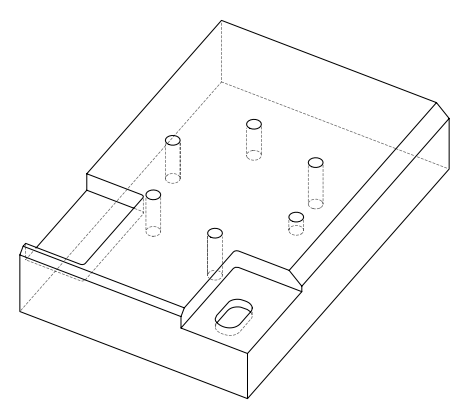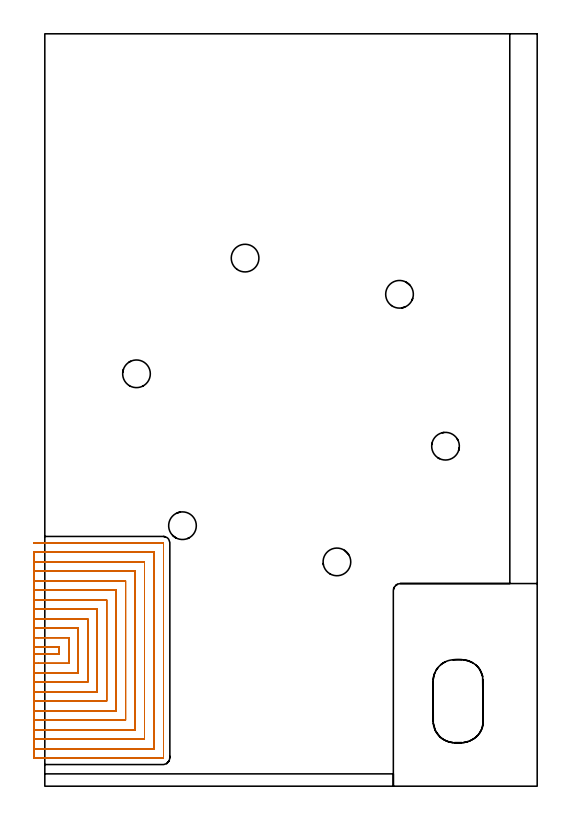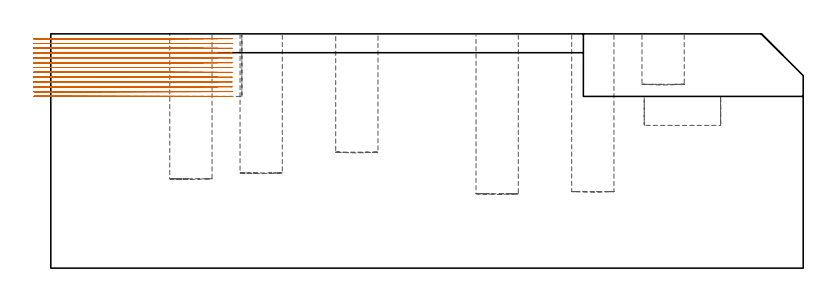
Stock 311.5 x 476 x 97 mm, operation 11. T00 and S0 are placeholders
(PLAN: 11 operations, 4 tool changes, 183.8 min)
(1 INDEXABLE_INSERT_DRILL_BLIND_HOLE_FROM_SOLID | STEP1POCKET | NXT0302_006 | 0.09 min | 5038 mm3)
(2 INDEXABLE_INSERT_DRILL_BLIND_HOLE_FROM_SOLID_1 | STEP1POCKET_1 | NXT0302_006 | 0.27 min | 15694 mm3)
(3 INDEXABLE_INSERT_DRILL_BLIND_HOLE_FROM_SOLID_2 | STEP1POCKET_2 | NXT0302_006 | 0.21 min | 11781 mm3)
(4 INDEXABLE_INSERT_DRILL_BLIND_HOLE_FROM_SOLID_3 | STEP1POCKET_3 | NXT0302_006 | 0.25 min | 14419 mm3)
(5 INDEXABLE_INSERT_DRILL_BLIND_HOLE_FROM_SOLID_4 | STEP1POCKET_4 | NXT0302_006 | 0.24 min | 13849 mm3)
(6 INDEXABLE_INSERT_DRILL_BLIND_HOLE_FROM_SOLID_5 | STEP1POCKET_5 | NXT0302_006 | 0.28 min | 15905 mm3)
(7 AREA_MILL | FG_CHAMFER_SURFACE | UGT0205_001 | 5.51 min | 6854 mm3)
(8 AREA_MILL_1 | FG_CHAMFER_SURFACE_1 | UGT0205_001 | 19.68 min | 53173 mm3)
(9 MILL_CORNER_NOTCH_RECTANGULAR | CORNER_NOTCH_RECTANGULAR | NXT0201_009 | Follow Part, ap 2, ae 75% | 61.63 min | 300802 mm3)
(10 MILL_RECTANGULAR_POCKET | POCKET_RECTANGULAR_STRAIGHT | UGT0201_105 | Follow Part, ap 5.5, ae 75% | 0.86 min | 17978 mm3)
(11 MILL_SLOT | SLOT_PARTIAL_RECTANGULAR | NXT0201_009 | Follow Part, ap 2, ae 75% | 94.74 min | 295462 mm3)
(TOOL NXT0302_006 | Index. Insert Drill 17.5mm [880-D1750L25-05] | D17.5 PA176 FL88 Z2)
(TOOL UGT0205_001 | Chamfer Mill 20 x 3 x 45 deg. | D20 FL50 Z2)
(TOOL NXT0201_009 | ENDMILL 8mm [2P460-0800-NA 1630] | D8 FL26 Z6)
(TOOL UGT0201_105 | End Mill 22 mm | D22 FL25 Z2)
(OP 11 MILL_SLOT)
G17 G21 G94 G90
T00 M6
G54
G17 G0 G90 X-7. Y83.7 S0 M3
G43 Z107. H1
Z95.008
G94 G1 X-4. F250.
X9.1 F500.
Y88.
X-4.
X-7. F250.
Y77.7
X-4.
X15.1 F500.
Y94.
X-4.
X-7. F250.
Y71.7
X-4.
X21.1 F500.
Y100.
X-4.
X-7. F250.
Y65.7
X-4.
X27.1 F500.
Y106.
X-4.
X-7. F250.
Y59.7
X-4.
X33.1 F500.
Y112.
X-4.
X-7. F250.
Y53.7
X-4.
X39.1 F500.
Y118.
X-4.
X-7. F250.
Y47.7
X-4.
X45.1 F500.
Y124.
X-4.
X-7. F250.
Y41.7
X-4.
X51.1 F500.
Y130.
X-4.
X-7. F250.
Y35.7
X-4.
X57.1 F500.
Y136.
X-4.
X-7. F250.
Y29.7
X-4.
X63.1 F500.
Y142.
X-4.
X-7. F250.
Y23.7
X-4.
X69.1 F500.
Y148.
X-4.
X-7. F250.
Y17.7
X-4.
X74.9 F500.
G3 X75.1 Y17.9 R0.2
G1 Y153.8
G3 X74.9 Y154. R0.2
G1 X-4.
X-7. F250.
G0 Y83.7 Z93.015
G1 X-4.
X9.1 F500.
Y88.
X-4.
X-7. F250.
Y77.7
X-4.
X15.1 F500.
Y94.
X-4.
X-7. F250.
Y71.7
X-4.
X21.1 F500.
Y100.
X-4.
X-7. F250.
Y65.7
X-4.
X27.1 F500.
Y106.
X-4.
X-7. F250.
Y59.7
X-4.
X33.1 F500.
Y112.
X-4.
X-7. F250.
Y53.7
X-4.
X39.1 F500.
Y118.
X-4.
X-7. F250.
Y47.7
X-4.
X45.1 F500.
Y124.
X-4.
X-7. F250.
Y41.7
X-4.
X51.1 F500.
Y130.
X-4.
X-7. F250.
Y35.7
X-4.
X57.1 F500.
Y136.
X-4.
X-7. F250.
Y29.7
X-4.
X63.1 F500.
Y142.
X-4.
X-7. F250.
Y23.7
X-4.
X69.1 F500.
Y148.
X-4.
X-7. F250.
Y17.7
X-4.
X74.9 F500.
G3 X75.1 Y17.9 R0.2
G1 Y153.8
G3 X74.9 Y154. R0.2
G1 X-4.
X-7. F250.
G0 Y83.7 Z91.023
G1 X-4.
X9.1 F500.
Y88.
X-4.
X-7. F250.
Y77.7
X-4.
X15.1 F500.
Y94.
X-4.
X-7. F250.
Y71.7
X-4.
X21.1 F500.
Y100.
X-4.
X-7. F250.
Y65.7
X-4.
X27.1 F500.
Y106.
X-4.
X-7. F250.
Y59.7
X-4.
X33.1 F500.
Y112.
X-4.
X-7. F250.
Y53.7
X-4.
X39.1 F500.
Y118.
X-4.
X-7. F250.
Y47.7
X-4.
X45.1 F500.
Y124.
X-4.
X-7. F250.
Y41.7
X-4.
X51.1 F500.
Y130.
X-4.
X-7. F250.
Y35.7
X-4.
X57.1 F500.
Y136.
X-4.
X-7. F250.
Y29.7
X-4.
X63.1 F500.
Y142.
X-4.
X-7. F250.
Y23.7
X-4.
X69.1 F500.
Y148.
X-4.
X-7. F250.
Y17.7
X-4.
X74.9 F500.
G3 X75.1 Y17.9 R0.2
G1 Y153.8
G3 X74.9 Y154. R0.2
G1 X-4.
X-7. F250.
G0 Y83.7 Z89.031
G1 X-4.
X9.1 F500.
Y88.
X-4.
X-7. F250.
Y77.7
X-4.
X15.1 F500.
Y94.
X-4.
X-7. F250.
Y71.7
X-4.
X21.1 F500.
Y100.
X-4.
X-7. F250.
Y65.7
X-4.
X27.1 F500.
Y106.
X-4.
X-7. F250.
Y59.7
X-4.
X33.1 F500.
Y112.
X-4.
X-7. F250.
Y53.7
X-4.
X39.1 F500.
Y118.
X-4.
X-7. F250.
Y47.7
X-4.
X45.1 F500.
Y124.
X-4.
X-7. F250.
Y41.7
X-4.
X51.1 F500.
Y130.
X-4.
X-7. F250.
Y35.7
X-4.
X57.1 F500.
Y136.
X-4.
X-7. F250.
Y29.7
X-4.
X63.1 F500.
Y142.
X-4.
X-7. F250.
Y23.7
X-4.
X69.1 F500.
Y148.
X-4.
X-7. F250.
Y17.7
X-4.
X74.9 F500.
G3 X75.1 Y17.9 R0.2
G1 Y153.8
G3 X74.9 Y154. R0.2
G1 X-4.
X-7. F250.
G0 Y83.7 Z87.038
G1 X-4.
X9.1 F500.
Y88.
X-4.
X-7. F250.
Y77.7
X-4.
X15.1 F500.
Y94.
X-4.
X-7. F250.
Y71.7
X-4.
X21.1 F500.
Y100.
X-4.
X-7. F250.
Y65.7
X-4.
X27.1 F500.
Y106.
X-4.
X-7. F250.
Y59.7
X-4.
X33.1 F500.
Y112.
X-4.
X-7. F250.
Y53.7
X-4.
X39.1 F500.
Y118.
X-4.
X-7. F250.
Y47.7
X-4.
X45.1 F500.
Y124.
X-4.
X-7. F250.
Y41.7
X-4.
X51.1 F500.
Y130.
X-4.
X-7. F250.
Y35.7
X-4.
X57.1 F500.
Y136.
X-4.
X-7. F250.
Y29.7
X-4.
X63.1 F500.
Y142.
X-4.
X-7. F250.
Y23.7
X-4.
X69.1 F500.
Y148.
X-4.
X-7. F250.
Y17.7
X-4.
X74.9 F500.
G3 X75.1 Y17.9 R0.2
G1 Y153.8
G3 X74.9 Y154. R0.2
G1 X-4.
X-7. F250.
G0 Y83.7 Z85.046
G1 X-4.
X9.1 F500.
Y88.
X-4.
X-7. F250.
Y77.7
X-4.
X15.1 F500.
Y94.
X-4.
X-7. F250.
Y71.7
X-4.
X21.1 F500.
Y100.
X-4.
X-7. F250.
Y65.7
X-4.
X27.1 F500.
Y106.
X-4.
X-7. F250.
Y59.7
X-4.
X33.1 F500.
Y112.
X-4.
X-7. F250.
Y53.7
X-4.
X39.1 F500.
Y118.
X-4.
X-7. F250.
Y47.7
X-4.
X45.1 F500.
Y124.
X-4.
X-7. F250.
Y41.7
X-4.
X51.1 F500.
Y130.
X-4.
X-7. F250.
Y35.7
X-4.
X57.1 F500.
Y136.
X-4.
X-7. F250.
Y29.7
X-4.
X63.1 F500.
Y142.
X-4.
X-7. F250.
Y23.7
X-4.
X69.1 F500.
Y148.
X-4.
X-7. F250.
Y17.7
X-4.
X74.9 F500.
G3 X75.1 Y17.9 R0.2
G1 Y153.8
G3 X74.9 Y154. R0.2
G1 X-4.
X-7. F250.
G0 Y83.7 Z83.054
G1 X-4.
X9.1 F500.
Y88.
X-4.
X-7. F250.
Y77.7
X-4.
X15.1 F500.
Y94.
X-4.
X-7. F250.
Y71.7
X-4.
X21.1 F500.
Y100.
X-4.
X-7. F250.
Y65.7
X-4.
X27.1 F500.
Y106.
X-4.
X-7. F250.
Y59.7
X-4.
X33.1 F500.
Y112.
X-4.
X-7. F250.
Y53.7
X-4.
X39.1 F500.
Y118.
X-4.
X-7. F250.
Y47.7
X-4.
X45.1 F500.
Y124.
X-4.
X-7. F250.
Y41.7
X-4.
X51.1 F500.
Y130.
X-4.
X-7. F250.
Y35.7
X-4.
X57.1 F500.
Y136.
X-4.
X-7. F250.
Y29.7
X-4.
X63.1 F500.
Y142.
X-4.
X-7. F250.
Y23.7
X-4.
X69.1 F500.
Y148.
X-4.
X-7. F250.
Y17.7
X-4.
X74.9 F500.
G3 X75.1 Y17.9 R0.2
G1 Y153.8
G3 X74.9 Y154. R0.2
G1 X-4.
X-7. F250.
G0 Y83.7 Z81.062
G1 X-4.
X9.1 F500.
Y88.
X-4.
X-7. F250.
Y77.7
X-4.
X15.1 F500.
Y94.
X-4.
X-7. F250.
Y71.7
X-4.
X21.1 F500.
Y100.
X-4.
X-7. F250.
Y65.7
X-4.
X27.1 F500.
Y106.
X-4.
X-7. F250.
Y59.7
X-4.
X33.1 F500.
Y112.
X-4.
X-7. F250.
Y53.7
X-4.
X39.1 F500.
Y118.
X-4.
X-7. F250.
Y47.7
X-4.
X45.1 F500.
Y124.
X-4.
X-7. F250.
Y41.7
X-4.
X51.1 F500.
Y130.
X-4.
X-7. F250.
Y35.7
X-4.
X57.1 F500.
Y136.
X-4.
X-7. F250.
Y29.7
X-4.
X63.1 F500.
Y142.
X-4.
X-7. F250.
Y23.7
X-4.
X69.1 F500.
Y148.
X-4.
X-7. F250.
Y17.7
X-4.
X74.9 F500.
G3 X75.1 Y17.9 R0.2
G1 Y153.8
G3 X74.9 Y154. R0.2
G1 X-4.
X-7. F250.
G0 Y83.7 Z79.069
G1 X-4.
X9.1 F500.
Y88.
X-4.
X-7. F250.
Y77.7
X-4.
X15.1 F500.
Y94.
X-4.
X-7. F250.
Y71.7
X-4.
X21.1 F500.
Y100.
X-4.
X-7. F250.
Y65.7
X-4.
X27.1 F500.
Y106.
X-4.
X-7. F250.
Y59.7
X-4.
X33.1 F500.
Y112.
X-4.
X-7. F250.
Y53.7
X-4.
X39.1 F500.
Y118.
X-4.
X-7. F250.
Y47.7
X-4.
X45.1 F500.
Y124.
X-4.
X-7. F250.
Y41.7
X-4.
X51.1 F500.
Y130.
X-4.
X-7. F250.
Y35.7
X-4.
X57.1 F500.
Y136.
X-4.
X-7. F250.
Y29.7
X-4.
X63.1 F500.
Y142.
X-4.
X-7. F250.
Y23.7
X-4.
X69.1 F500.
Y148.
X-4.
X-7. F250.
Y17.7
X-4.
X74.9 F500.
G3 X75.1 Y17.9 R0.2
G1 Y153.8
G3 X74.9 Y154. R0.2
G1 X-4.
X-7. F250.
G0 Y83.7 Z77.077
G1 X-4.
X9.1 F500.
Y88.
X-4.
X-7. F250.
Y77.7
X-4.
X15.1 F500.
Y94.
X-4.
X-7. F250.
Y71.7
X-4.
X21.1 F500.
Y100.
X-4.
X-7. F250.
Y65.7
X-4.
X27.1 F500.
Y106.
X-4.
X-7. F250.
Y59.7
X-4.
X33.1 F500.
Y112.
X-4.
X-7. F250.
Y53.7
X-4.
X39.1 F500.
Y118.
X-4.
X-7. F250.
Y47.7
X-4.
X45.1 F500.
Y124.
X-4.
X-7. F250.
Y41.7
X-4.
X51.1 F500.
Y130.
X-4.
X-7. F250.
Y35.7
X-4.
X57.1 F500.
Y136.
X-4.
X-7. F250.
Y29.7
X-4.
X63.1 F500.
Y142.
X-4.
X-7. F250.
Y23.7
X-4.
X69.1 F500.
Y148.
X-4.
X-7. F250.
Y17.7
X-4.
X74.9 F500.
G3 X75.1 Y17.9 R0.2
G1 Y153.8
G3 X74.9 Y154. R0.2
G1 X-4.
X-7. F250.
G0 Y83.7 Z75.085
G1 X-4.
X9.1 F500.
Y88.
X-4.
X-7. F250.
Y77.7
X-4.
X15.1 F500.
Y94.
X-4.
X-7. F250.
Y71.7
X-4.
X21.1 F500.
Y100.
X-4.
X-7. F250.
Y65.7
X-4.
X27.1 F500.
Y106.
X-4.
X-7. F250.
Y59.7
X-4.
X33.1 F500.
Y112.
X-4.
X-7. F250.
Y53.7
X-4.
X39.1 F500.
Y118.
X-4.
X-7. F250.
Y47.7
X-4.
X45.1 F500.
Y124.
X-4.
X-7. F250.
Y41.7
X-4.
X51.1 F500.
Y130.
X-4.
X-7. F250.
Y35.7
X-4.
X57.1 F500.
Y136.
X-4.
X-7. F250.
Y29.7
X-4.
X63.1 F500.
Y142.
X-4.
X-7. F250.
Y23.7
X-4.
X69.1 F500.
Y148.
X-4.
X-7. F250.
Y17.7
X-4.
X74.9 F500.
G3 X75.1 Y17.9 R0.2
G1 Y153.8
G3 X74.9 Y154. R0.2
G1 X-4.
X-7. F250.
G0 Y83.7 Z73.092
G1 X-4.
X9.1 F500.
Y88.
X-4.
X-7. F250.
Y77.7
X-4.
X15.1 F500.
Y94.
X-4.
X-7. F250.
Y71.7
X-4.
X21.1 F500.
Y100.
X-4.
X-7. F250.
Y65.7
X-4.
X27.1 F500.
Y106.
X-4.
X-7. F250.
Y59.7
X-4.
X33.1 F500.
Y112.
X-4.
X-7. F250.
Y53.7
X-4.
X39.1 F500.
Y118.
X-4.
X-7. F250.
Y47.7
X-4.
X45.1 F500.
Y124.
X-4.
X-7. F250.
Y41.7
X-4.
X51.1 F500.
Y130.
X-4.
X-7. F250.
Y35.7
X-4.
X57.1 F500.
Y136.
X-4.
X-7. F250.
Y29.7
X-4.
X63.1 F500.
Y142.
X-4.
X-7. F250.
Y23.7
X-4.
X69.1 F500.
Y148.
X-4.
X-7. F250.
Y17.7
X-4.
X74.9 F500.
G3 X75.1 Y17.9 R0.2
G1 Y153.8
G3 X74.9 Y154. R0.2
G1 X-4.
X-7. F250.
G0 Y83.7 Z71.1
G1 X-4.
X9.1 F500.
Y88.
X-4.
X-7. F250.
Y77.7
X-4.
X15.1 F500.
Y94.
X-4.
X-7. F250.
Y71.7
X-4.
X21.1 F500.
Y100.
X-4.
X-7. F250.
Y65.7
X-4.
X27.1 F500.
Y106.
X-4.
X-7. F250.
Y59.7
X-4.
X33.1 F500.
Y112.
X-4.
X-7. F250.
Y53.7
X-4.
X39.1 F500.
Y118.
X-4.
X-7. F250.
Y47.7
X-4.
X45.1 F500.
Y124.
X-4.
X-7. F250.
Y41.7
X-4.
X51.1 F500.
Y130.
X-4.
X-7. F250.
Y35.7
X-4.
X57.1 F500.
Y136.
X-4.
X-7. F250.
Y29.7
X-4.
X63.1 F500.
Y142.
X-4.
X-7. F250.
Y23.7
X-4.
X69.1 F500.
Y148.
X-4.
X-7. F250.
Y17.7
X-4.
X74.9 F500.
G3 X75.1 Y17.9 R0.2
G1 Y153.8
G3 X74.9 Y154. R0.2
G1 X-4.
X-7. F250.
G0 Z107.
M5
M2
